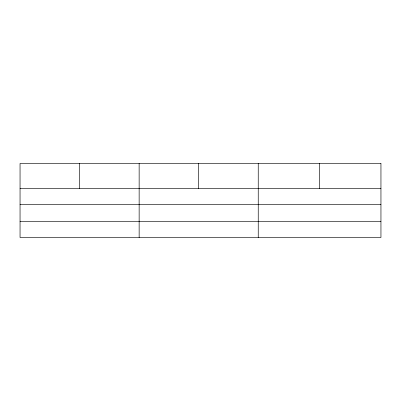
<?xml version="1.0" encoding="UTF-8"?>
<svg xmlns="http://www.w3.org/2000/svg" width="401" height="401" viewBox="0 0 401 401"><rect width="100%" height="100%" fill="white"/><g stroke="black" fill="none" stroke-linecap="round" stroke-linejoin="round"><path stroke-width="0.6" d="M20.05 188.485L380.95 188.485M20.05 204.665L380.95 204.665M20.05 221.342L380.95 221.342M319.597 163.478L319.597 188.485M258.244 163.478L258.244 237.522M198.695 163.478L198.695 188.485M139.147 163.478L139.147 237.522M79.599 163.478L79.599 188.485M380.95 163.478L20.05 163.478L20.05 237.522L380.95 237.522L380.95 163.478"/></g></svg>
